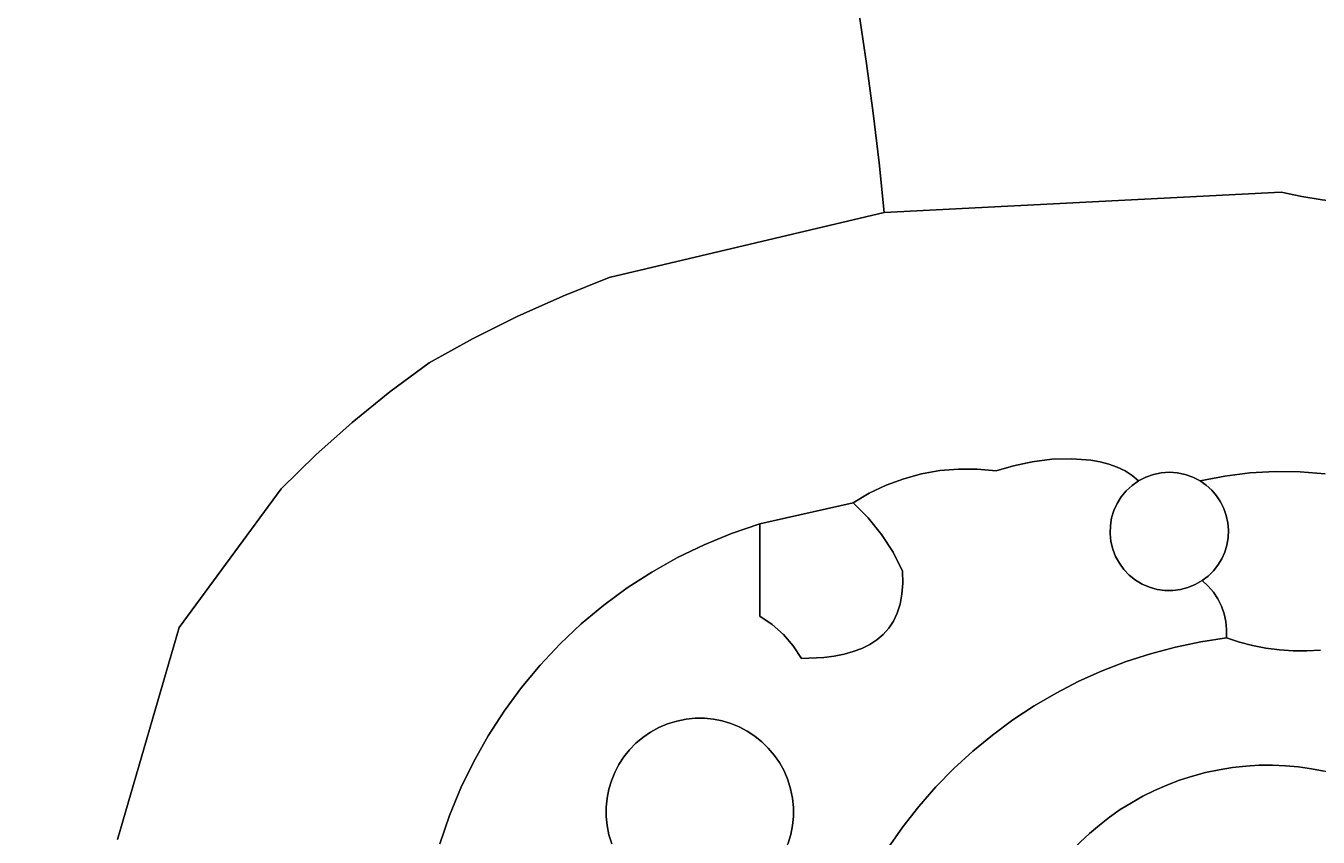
# Model space of a CAD drawing. Header units: inches. Extents: x 36.3 to 71.4, y 17.4 to 61.7.
# Drawn here: x 38.801 to 43.177, y 47.756 to 50.504 of the extents above; entities that cross this region are included whole.
import ezdxf

# ---------------------------------------------------------------- set-up
doc = ezdxf.new("R2010")
doc.units = ezdxf.units.IN
doc.layers.add('SURFACES_FOR_SKETCHUP', color=7, linetype='Continuous')

msp = doc.modelspace()

# ---------------------------------------------------------------- linework, layer by layer
at = {"layer": 'SURFACES_FOR_SKETCHUP'}
for points, invisible_edges in [([(41.623, 50.5437), (41.6478, 50.376), (42.3441, 51.1002)], 10), ([(42.4052, 51.084), (42.3441, 51.1002), (41.6478, 50.376)], 10), ([(42.467, 51.0711), (42.4052, 51.084), (41.6478, 50.376)], 10), ([(41.6478, 50.376), (41.6702, 50.2081), (42.467, 51.0711)], 10), ([(42.5293, 51.0617), (42.467, 51.0711), (41.6702, 50.2081)], 10), ([(43.0526, 49.9405), (42.5293, 51.0617), (41.6702, 50.2081)], 11), ([(42.5293, 51.0617), (43.0526, 49.9405), (42.592, 51.0555)], 3), ([(42.592, 51.0555), (43.0526, 49.9405), (42.655, 51.0528)], 3), ([(42.655, 51.0528), (43.0526, 49.9405), (42.718, 51.0535)], 3), ([(42.718, 51.0535), (43.0526, 49.9405), (42.781, 51.0576)], 3), ([(42.781, 51.0576), (43.0526, 49.9405), (42.8438, 51.065)], 3), ([(43.1216, 49.926), (43.191, 49.9143), (42.8438, 51.065)], 10), ([(43.0526, 49.9405), (43.1216, 49.926), (42.8438, 51.065)], 10), ([(43.8009, 51.065), (42.8438, 51.065), (43.2608, 49.9056)], 10), ([(43.2608, 49.9056), (42.8438, 51.065), (43.191, 49.9143)], 3), ([(38.0619, 50.4748), (39.5091, 50.9689), (37.9967, 50.658)], 3), ([(39.5091, 50.9689), (38.0619, 50.4748), (39.5309, 50.8614)], 3), ([(40.7779, 50.9716), (40.6089, 50.9108), (40.7763, 49.651)], 10), ([(40.7763, 49.651), (41.6478, 50.376), (40.7779, 50.9716)], 11), ([(41.6478, 50.376), (41.623, 50.5437), (40.7779, 50.9716)], 10), ([(40.6089, 50.9108), (40.4382, 50.8548), (40.7763, 49.651)], 10), ([(38.1197, 50.289), (39.5309, 50.8614), (38.0619, 50.4748)], 3), ([(38.1701, 50.1011), (39.5309, 50.8614), (38.1197, 50.289)], 3), ([(38.2052, 50.0062), (39.5309, 50.8614), (38.1701, 50.1011)], 3), ([(38.2467, 49.9004), (39.5309, 50.8614), (38.2052, 50.0062)], 3), ([(38.2903, 49.7872), (39.5309, 50.8614), (38.2467, 49.9004)], 3), ([(39.5309, 50.8614), (38.2903, 49.7872), (39.7415, 50.6788)], 11), ([(40.4382, 50.8548), (40.266, 50.8036), (40.7763, 49.651)], 10), ([(40.266, 50.8036), (40.0924, 50.7572), (40.6193, 49.5886)], 10), ([(40.6193, 49.5886), (40.7763, 49.651), (40.266, 50.8036)], 10), ([(40.0924, 50.7572), (39.9176, 50.7155), (40.4651, 49.5196)], 10), ([(40.4651, 49.5196), (40.6193, 49.5886), (40.0924, 50.7572)], 10), ([(38.3314, 49.6702), (39.7415, 50.6788), (38.2903, 49.7872)], 3), ([(38.3497, 49.6116), (39.7415, 50.6788), (38.3314, 49.6702)], 3), ([(39.7415, 50.6788), (38.3497, 49.6116), (39.906, 49.1607)], 11), ([(39.9176, 50.7155), (39.7415, 50.6788), (40.3141, 49.4441)], 10), ([(40.1663, 49.3622), (40.3141, 49.4441), (39.7415, 50.6788)], 10), ([(40.0337, 49.2645), (40.1663, 49.3622), (39.7415, 50.6788)], 10), ([(40.0337, 49.2645), (39.7415, 50.6788), (39.906, 49.1607)], 3), ([(40.3141, 49.4441), (40.4651, 49.5196), (39.9176, 50.7155)], 10), ([(41.6478, 50.376), (40.7763, 49.651), (41.6702, 50.2081)], 3), ([(41.6702, 50.2081), (40.7763, 49.651), (41.6902, 50.0398)], 3), ([(41.6702, 50.2081), (41.6902, 50.0398), (43.0526, 49.9405)], 10), ([(41.7079, 49.8712), (41.6902, 50.0398), (40.7763, 49.651)], 2), ([(41.6902, 50.0398), (41.7079, 49.8712), (43.0526, 49.9405)], 8), ([(43.0526, 49.9405), (41.7079, 49.8712), (42.343, 49.038)], 10), ([(42.343, 49.038), (42.4081, 49.0328), (43.0526, 49.9405)], 10), ([(42.4081, 49.0328), (42.4392, 49.0272), (43.0526, 49.9405)], 10), ([(42.4392, 49.0272), (42.469, 49.0193), (43.0526, 49.9405)], 10), ([(42.469, 49.0193), (42.6734, 48.992), (43.0526, 49.9405)], 11), ([(42.6734, 48.992), (42.7004, 48.9902), (43.0526, 49.9405)], 10), ([(42.7004, 48.9902), (42.8616, 48.9791), (43.0526, 49.9405)], 11), ([(42.8616, 48.9791), (42.9463, 48.9898), (43.0526, 49.9405)], 10), ([(42.9463, 48.9898), (43.0313, 48.9946), (43.0526, 49.9405)], 10), ([(43.1216, 49.926), (43.0526, 49.9405), (43.0313, 48.9946)], 10), ([(43.191, 49.9143), (43.1216, 49.926), (43.0313, 48.9946)], 10), ([(43.0313, 48.9946), (43.1164, 48.9935), (43.191, 49.9143)], 10), ([(43.2608, 49.9056), (43.191, 49.9143), (43.1164, 48.9935)], 10), ([(43.1164, 48.9935), (43.2011, 48.9866), (43.2608, 49.9056)], 10), ([(41.7079, 49.8712), (40.7763, 49.651), (41.6025, 48.888)], 10), ([(41.6574, 48.9207), (41.7079, 49.8712), (41.6025, 48.888)], 3), ([(41.7146, 48.9481), (41.7079, 49.8712), (41.6574, 48.9207)], 3), ([(42.0231, 49.0025), (42.1455, 49.0139), (41.7079, 49.8712)], 11), ([(41.9597, 49.0029), (42.0231, 49.0025), (41.7079, 49.8712)], 10), ([(42.2094, 49.0274), (41.7079, 49.8712), (42.1455, 49.0139)], 3), ([(41.8967, 48.9976), (41.9597, 49.0029), (41.7079, 49.8712)], 10), ([(41.7146, 48.9481), (41.7738, 48.9701), (41.7079, 49.8712)], 10), ([(41.7738, 48.9701), (41.8346, 48.9867), (41.7079, 49.8712)], 10), ([(41.8346, 48.9867), (41.8967, 48.9976), (41.7079, 49.8712)], 10), ([(42.2094, 49.0274), (42.276, 49.0358), (41.7079, 49.8712)], 10), ([(42.276, 49.0358), (42.343, 49.038), (41.7079, 49.8712)], 10), ([(40.6193, 49.5886), (41.0976, 48.7468), (40.7763, 49.651)], 3), ([(41.2865, 48.8178), (41.6025, 48.888), (40.7763, 49.651)], 10), ([(41.1906, 48.7851), (40.7763, 49.651), (41.0976, 48.7468)], 3), ([(41.1906, 48.7851), (41.2865, 48.8178), (40.7763, 49.651)], 10), ([(38.3657, 49.5533), (39.906, 49.1607), (38.3497, 49.6116)], 3), ([(40.4651, 49.5196), (41.0076, 48.7031), (40.6193, 49.5886)], 3), ([(41.0976, 48.7468), (40.6193, 49.5886), (41.0076, 48.7031)], 3), ([(39.906, 49.1607), (38.3657, 49.5533), (39.7834, 49.0509)], 3), ([(38.3788, 49.496), (39.7834, 49.0509), (38.3657, 49.5533)], 3), ([(40.3141, 49.4441), (40.8375, 48.6003), (40.4651, 49.5196)], 3), ([(40.9208, 48.6542), (40.4651, 49.5196), (40.8375, 48.6003)], 3), ([(41.0076, 48.7031), (40.4651, 49.5196), (40.9208, 48.6542)], 3), ([(38.3885, 49.4401), (39.7834, 49.0509), (38.3788, 49.496)], 3), ([(38.3943, 49.3859), (39.666, 48.9355), (38.3885, 49.4401)], 3), ([(39.7834, 49.0509), (38.3885, 49.4401), (39.666, 48.9355)], 3), ([(40.1663, 49.3622), (40.7578, 48.5417), (40.3141, 49.4441)], 3), ([(40.8375, 48.6003), (40.3141, 49.4441), (40.7578, 48.5417)], 3), ([(38.3955, 49.3341), (39.666, 48.9355), (38.3943, 49.3859)], 3), ([(38.3917, 49.285), (39.666, 48.9355), (38.3955, 49.3341)], 3), ([(40.0337, 49.2645), (40.7578, 48.5417), (40.1663, 49.3622)], 3), ([(38.3822, 49.2392), (39.666, 48.9355), (38.3917, 49.285)], 3), ([(38.3822, 49.2392), (37.9172, 47.4488), (39.1114, 47.7484)], 11), ([(39.3202, 48.4667), (38.3822, 49.2392), (39.1114, 47.7484)], 3), ([(39.3202, 48.4667), (39.666, 48.9355), (38.3822, 49.2392)], 10), ([(39.906, 49.1607), (40.61, 48.4107), (40.0337, 49.2645)], 3), ([(40.6818, 48.4784), (40.0337, 49.2645), (40.61, 48.4107)], 3), ([(40.7578, 48.5417), (40.0337, 49.2645), (40.6818, 48.4784)], 3), ([(39.7834, 49.0509), (40.5423, 48.3388), (39.906, 49.1607)], 3), ([(40.61, 48.4107), (39.906, 49.1607), (40.5423, 48.3388)], 3), ([(39.666, 48.9355), (40.479, 48.2629), (39.7834, 49.0509)], 3), ([(40.5423, 48.3388), (39.7834, 49.0509), (40.479, 48.2629)], 3), ([(42.1455, 49.0139), (42.4728, 48.7843), (42.2094, 49.0274)], 3), ([(42.2094, 49.0274), (42.4736, 48.8113), (42.276, 49.0358)], 3), ([(42.4736, 48.8113), (42.2094, 49.0274), (42.4728, 48.7843)], 3), ([(42.276, 49.0358), (42.478, 48.8376), (42.343, 49.038)], 3), ([(42.478, 48.8376), (42.276, 49.0358), (42.4736, 48.8113)], 3), ([(42.4081, 49.0328), (42.343, 49.038), (42.4857, 48.8628)], 10), ([(42.478, 48.8376), (42.4857, 48.8628), (42.343, 49.038)], 10), ([(42.4392, 49.0272), (42.4081, 49.0328), (42.4966, 48.8867)], 10), ([(42.4857, 48.8628), (42.4966, 48.8867), (42.4081, 49.0328)], 10), ([(42.469, 49.0193), (42.4392, 49.0272), (42.5106, 48.909)], 10), ([(42.4966, 48.8867), (42.5106, 48.909), (42.4392, 49.0272)], 10), ([(42.6734, 48.992), (42.469, 49.0193), (42.6463, 48.9903)], 3), ([(42.4972, 49.0091), (42.6463, 48.9903), (42.469, 49.0193)], 3), ([(42.4972, 49.0091), (42.469, 49.0193), (42.5106, 48.909)], 10), ([(41.8346, 48.9867), (41.7738, 48.9701), (41.6989, 48.7817)], 10), ([(41.6989, 48.7817), (41.7377, 48.7213), (41.8346, 48.9867)], 10), ([(41.7697, 48.6568), (41.9597, 49.0029), (41.7377, 48.7213)], 3), ([(41.8967, 48.9976), (41.7377, 48.7213), (41.9597, 49.0029)], 3), ([(41.8346, 48.9867), (41.7377, 48.7213), (41.8967, 48.9976)], 3), ([(42.0231, 49.0025), (41.9597, 49.0029), (41.7697, 48.6568)], 10), ([(42.0867, 48.9963), (42.0231, 49.0025), (41.7697, 48.6568)], 10), ([(41.7697, 48.6568), (41.7705, 48.616), (42.0867, 48.9963)], 10), ([(41.7705, 48.616), (42.4818, 48.7316), (42.0867, 48.9963)], 11), ([(42.0231, 49.0025), (42.0867, 48.9963), (42.1455, 49.0139)], 8), ([(42.0867, 48.9963), (42.4756, 48.7575), (42.1455, 49.0139)], 3), ([(42.4756, 48.7575), (42.0867, 48.9963), (42.4818, 48.7316)], 3), ([(42.4728, 48.7843), (42.1455, 49.0139), (42.4756, 48.7575)], 3), ([(42.5234, 48.9964), (42.6197, 48.9848), (42.4972, 49.0091)], 3), ([(42.6463, 48.9903), (42.4972, 49.0091), (42.6197, 48.9848)], 3), ([(42.4972, 49.0091), (42.5274, 48.9293), (42.5234, 48.9964)], 3), ([(42.5106, 48.909), (42.5274, 48.9293), (42.4972, 49.0091)], 10), ([(42.569, 48.963), (42.5041, 48.684), (42.6734, 48.992)], 11), ([(42.6734, 48.992), (42.5041, 48.684), (42.6847, 48.5916)], 11), ([(42.5475, 48.981), (42.6197, 48.9848), (42.5234, 48.9964)], 3), ([(42.5475, 48.981), (42.5234, 48.9964), (42.547, 48.9474)], 10), ([(42.547, 48.9474), (42.5234, 48.9964), (42.5274, 48.9293)], 3), ([(42.547, 48.9474), (42.569, 48.963), (42.5475, 48.981)], 8), ([(42.5475, 48.981), (42.5938, 48.9757), (42.6197, 48.9848)], 9), ([(42.5475, 48.981), (42.569, 48.963), (42.5938, 48.9757)], 8), ([(42.6734, 48.992), (42.6463, 48.9903), (42.569, 48.963)], 10), ([(42.569, 48.963), (42.6463, 48.9903), (42.5938, 48.9757)], 3), ([(42.6197, 48.9848), (42.5938, 48.9757), (42.6463, 48.9903)], 2), ([(42.6734, 48.992), (42.7776, 48.9626), (42.7004, 48.9902)], 3), ([(42.7776, 48.9626), (42.6734, 48.992), (42.8468, 48.8914)], 11), ([(42.6734, 48.992), (42.6847, 48.5916), (42.8468, 48.8914)], 11), ([(42.727, 48.9846), (42.8616, 48.9791), (42.7004, 48.9902)], 3), ([(42.727, 48.9846), (42.7004, 48.9902), (42.7529, 48.9755)], 2), ([(42.7776, 48.9626), (42.7529, 48.9755), (42.7004, 48.9902)], 10), ([(42.7529, 48.9755), (42.8616, 48.9791), (42.727, 48.9846)], 3), ([(42.7529, 48.9755), (42.7776, 48.9626), (42.8616, 48.9791)], 8), ([(42.8616, 48.9791), (42.7776, 48.9626), (42.7984, 48.948)], 8), ([(42.8616, 48.9791), (42.7984, 48.948), (42.817, 48.9311)], 9), ([(42.8616, 48.9791), (42.817, 48.9311), (42.8332, 48.9122)], 9), ([(42.8616, 48.9791), (42.8332, 48.9122), (42.8468, 48.8914)], 9), ([(42.8616, 48.9791), (42.8468, 48.8914), (42.9463, 48.9898)], 3), ([(42.8578, 48.8691), (42.9463, 48.9898), (42.8468, 48.8914)], 3), ([(42.866, 48.8456), (42.9463, 48.9898), (42.8578, 48.8691)], 3), ([(43.0313, 48.9946), (42.9463, 48.9898), (42.866, 48.8456)], 10), ([(42.8713, 48.821), (43.0313, 48.9946), (42.866, 48.8456)], 3), ([(42.8723, 48.7703), (42.868, 48.7456), (43.2011, 48.9866)], 10), ([(43.1848, 48.3896), (43.2011, 48.9866), (42.868, 48.7456)], 11), ([(42.8713, 48.821), (42.8734, 48.7957), (43.0313, 48.9946)], 10), ([(43.1164, 48.9935), (42.8723, 48.7703), (43.2011, 48.9866)], 3), ([(42.8734, 48.7957), (42.8723, 48.7703), (43.1164, 48.9935)], 10), ([(43.1164, 48.9935), (43.0313, 48.9946), (42.8734, 48.7957)], 10), ([(39.3202, 48.4667), (40.3665, 48.0998), (39.666, 48.9355)], 3), ([(40.4204, 48.1831), (39.666, 48.9355), (40.3665, 48.0998)], 3), ([(40.479, 48.2629), (39.666, 48.9355), (40.4204, 48.1831)], 3), ([(41.6574, 48.9207), (41.6537, 48.8374), (41.7146, 48.9481)], 3), ([(41.6537, 48.8374), (41.6989, 48.7817), (41.7146, 48.9481)], 10), ([(41.7738, 48.9701), (41.7146, 48.9481), (41.6989, 48.7817)], 10), ([(42.4966, 48.8867), (42.569, 48.963), (42.5106, 48.909)], 3), ([(42.569, 48.963), (42.4966, 48.8867), (42.5041, 48.684)], 11), ([(42.569, 48.963), (42.547, 48.9474), (42.5106, 48.909)], 10), ([(42.5274, 48.9293), (42.5106, 48.909), (42.547, 48.9474)], 2), ([(42.8468, 48.8914), (42.8332, 48.9122), (42.7776, 48.9626)], 10), ([(42.7776, 48.9626), (42.8332, 48.9122), (42.7984, 48.948)], 3), ([(42.817, 48.9311), (42.7984, 48.948), (42.8332, 48.9122)], 2), ([(41.6537, 48.8374), (41.6025, 48.888), (41.2865, 48.8178)], 8), ([(41.6574, 48.9207), (41.6025, 48.888), (41.6537, 48.8374)], 8), ([(42.4966, 48.8867), (42.4857, 48.8628), (42.4728, 48.7843)], 10), ([(42.4728, 48.7843), (42.5041, 48.684), (42.4966, 48.8867)], 11), ([(42.7844, 48.6251), (42.8468, 48.8914), (42.6847, 48.5916)], 11), ([(42.7844, 48.6251), (42.8507, 48.699), (42.8468, 48.8914)], 11), ([(42.8468, 48.8914), (42.8734, 48.7957), (42.8578, 48.8691)], 3), ([(42.8734, 48.7957), (42.8468, 48.8914), (42.8507, 48.699)], 11), ([(42.4728, 48.7843), (42.4857, 48.8628), (42.4736, 48.8113)], 3), ([(42.478, 48.8376), (42.4736, 48.8113), (42.4857, 48.8628)], 2), ([(42.866, 48.8456), (42.8578, 48.8691), (42.8713, 48.821)], 2), ([(42.8734, 48.7957), (42.8713, 48.821), (42.8578, 48.8691)], 10), ([(41.2865, 48.5048), (41.2865, 48.8178), (41.1906, 48.7851)], 8), ([(41.2865, 48.8178), (41.3287, 48.4762), (41.6537, 48.8374)], 11), ([(41.2865, 48.8178), (41.2865, 48.5048), (41.3287, 48.4762)], 8), ([(41.6537, 48.8374), (41.3287, 48.4762), (41.6989, 48.7817)], 3), ([(41.1906, 48.7851), (41.0976, 48.7468), (41.2865, 48.5048)], 10), ([(41.3666, 48.4424), (41.6989, 48.7817), (41.3287, 48.4762)], 3), ([(41.6989, 48.7817), (41.3666, 48.4424), (41.7377, 48.7213)], 3), ([(42.4728, 48.7843), (42.4756, 48.7575), (42.4914, 48.707)], 10), ([(42.5041, 48.684), (42.4728, 48.7843), (42.4914, 48.707)], 3), ([(42.4818, 48.7316), (42.4914, 48.707), (42.4756, 48.7575)], 2), ([(42.8507, 48.699), (42.8608, 48.7217), (42.8734, 48.7957)], 10), ([(42.8734, 48.7957), (42.8608, 48.7217), (42.8723, 48.7703)], 3), ([(42.868, 48.7456), (42.8723, 48.7703), (42.8608, 48.7217)], 2), ([(41.0976, 48.7468), (41.0076, 48.7031), (41.2865, 48.5048)], 10), ([(41.6032, 48.3847), (41.7377, 48.7213), (41.3666, 48.4424)], 11), ([(41.6032, 48.3847), (41.6322, 48.3954), (41.7377, 48.7213)], 10), ([(41.7677, 48.5787), (41.7377, 48.7213), (41.6322, 48.3954)], 11), ([(41.7705, 48.616), (41.7697, 48.6568), (41.7377, 48.7213)], 8), ([(41.7705, 48.616), (41.7377, 48.7213), (41.7677, 48.5787)], 3), ([(42.4818, 48.7316), (41.7705, 48.616), (42.4914, 48.707)], 3), ([(42.8507, 48.699), (43.0464, 48.3902), (42.8608, 48.7217)], 3), ([(42.8608, 48.7217), (43.1386, 48.3869), (42.868, 48.7456)], 3), ([(43.0924, 48.3871), (42.8608, 48.7217), (43.0464, 48.3902)], 3), ([(43.1386, 48.3869), (42.8608, 48.7217), (43.0924, 48.3871)], 3), ([(43.1848, 48.3896), (42.868, 48.7456), (43.1386, 48.3869)], 3), ([(40.9208, 48.6542), (41.2865, 48.5048), (41.0076, 48.7031)], 3), ([(42.4914, 48.707), (41.7705, 48.616), (42.2904, 48.2445)], 11), ([(42.3672, 48.2841), (42.4914, 48.707), (42.2904, 48.2445)], 3), ([(42.4914, 48.707), (42.3672, 48.2841), (42.5041, 48.684)], 3), ([(42.4461, 48.3195), (42.5041, 48.684), (42.3672, 48.2841)], 3), ([(42.5041, 48.684), (42.4461, 48.3195), (42.5196, 48.6628)], 3), ([(42.5041, 48.684), (42.5196, 48.6628), (42.5818, 48.6132)], 10), ([(42.5818, 48.6132), (42.6847, 48.5916), (42.5041, 48.684)], 11), ([(42.8507, 48.699), (42.7844, 48.6251), (42.8379, 48.6777)], 3), ([(42.7844, 48.6251), (42.8046, 48.6405), (42.8379, 48.6777)], 10), ([(42.8225, 48.6581), (42.8379, 48.6777), (42.8046, 48.6405)], 2), ([(42.8225, 48.6581), (42.8227, 48.5856), (42.8379, 48.6777)], 3), ([(42.8377, 48.5629), (42.8379, 48.6777), (42.8227, 48.5856)], 3), ([(42.8498, 48.5386), (42.8507, 48.699), (42.8377, 48.5629)], 3), ([(42.8379, 48.6777), (42.8377, 48.5629), (42.8507, 48.699)], 3), ([(43.0464, 48.3902), (42.8507, 48.699), (42.8498, 48.5386)], 11), ([(40.8375, 48.6003), (41.0366, 48.1559), (40.9208, 48.6542)], 3), ([(41.0679, 48.159), (40.9208, 48.6542), (41.0366, 48.1559)], 3), ([(40.9208, 48.6542), (41.0679, 48.159), (41.2865, 48.5048)], 11), ([(42.5196, 48.6628), (42.4461, 48.3195), (42.5379, 48.6437)], 3), ([(42.5269, 48.3508), (42.5379, 48.6437), (42.4461, 48.3195)], 3), ([(42.5379, 48.6437), (42.5587, 48.6271), (42.5196, 48.6628)], 2), ([(42.5818, 48.6132), (42.5196, 48.6628), (42.5587, 48.6271)], 3), ([(42.5379, 48.6437), (42.5269, 48.3508), (42.5587, 48.6271)], 3), ([(42.5587, 48.6271), (42.5269, 48.3508), (42.5818, 48.6132)], 3), ([(42.6847, 48.5916), (42.7108, 48.5949), (42.7844, 48.6251)], 10), ([(42.7844, 48.6251), (42.7108, 48.5949), (42.761, 48.6116)], 3), ([(42.8049, 48.6064), (42.7844, 48.6251), (42.761, 48.6116)], 8), ([(42.8046, 48.6405), (42.7844, 48.6251), (42.8049, 48.6064)], 8), ([(42.8046, 48.6405), (42.8049, 48.6064), (42.8225, 48.6581)], 3), ([(42.8227, 48.5856), (42.8225, 48.6581), (42.8049, 48.6064)], 3), ([(40.8375, 48.6003), (40.7578, 48.5417), (41.0054, 48.1496)], 10), ([(40.8375, 48.6003), (41.0054, 48.1496), (41.0366, 48.1559)], 9), ([(41.7615, 48.5451), (41.7677, 48.5787), (41.6322, 48.3954)], 10), ([(41.7615, 48.5451), (42.2158, 48.2009), (41.7677, 48.5787)], 3), ([(41.7677, 48.5787), (42.2904, 48.2445), (41.7705, 48.616)], 3), ([(42.2904, 48.2445), (41.7677, 48.5787), (42.2158, 48.2009)], 3), ([(42.6095, 48.3777), (42.5818, 48.6132), (42.5269, 48.3508)], 3), ([(42.5818, 48.6132), (42.6095, 48.3777), (42.6066, 48.6026)], 3), ([(42.5818, 48.6132), (42.6066, 48.6026), (42.6584, 48.5918)], 10), ([(42.6847, 48.5916), (42.5818, 48.6132), (42.6584, 48.5918)], 3), ([(42.6066, 48.6026), (42.6095, 48.3777), (42.6323, 48.5955)], 3), ([(42.6323, 48.5955), (42.6584, 48.5918), (42.6066, 48.6026)], 2), ([(42.6938, 48.4002), (42.6323, 48.5955), (42.6095, 48.3777)], 3), ([(42.6938, 48.4002), (42.6584, 48.5918), (42.6323, 48.5955)], 9), ([(42.6938, 48.4002), (42.6847, 48.5916), (42.6584, 48.5918)], 9), ([(42.6847, 48.5916), (42.6938, 48.4002), (42.7108, 48.5949)], 3), ([(42.6938, 48.4002), (42.7796, 48.4182), (42.7108, 48.5949)], 10), ([(42.7364, 48.6015), (42.761, 48.6116), (42.7108, 48.5949)], 2), ([(42.7108, 48.5949), (42.7796, 48.4182), (42.7364, 48.6015)], 3), ([(42.7364, 48.6015), (42.8227, 48.5856), (42.761, 48.6116)], 3), ([(42.7796, 48.4182), (42.8377, 48.5629), (42.7364, 48.6015)], 11), ([(42.8227, 48.5856), (42.7364, 48.6015), (42.8377, 48.5629)], 3), ([(42.8049, 48.6064), (42.761, 48.6116), (42.8227, 48.5856)], 3), ([(40.7578, 48.5417), (40.6818, 48.4784), (40.9445, 48.1274)], 10), ([(40.9445, 48.1274), (40.9744, 48.14), (40.7578, 48.5417)], 10), ([(40.9744, 48.14), (41.0054, 48.1496), (40.7578, 48.5417)], 10), ([(41.6322, 48.3954), (41.6588, 48.4086), (41.7615, 48.5451)], 10), ([(41.7615, 48.5451), (41.6588, 48.4086), (41.7519, 48.5147)], 3), ([(41.7519, 48.5147), (42.2158, 48.2009), (41.7615, 48.5451)], 3), ([(42.8498, 48.5386), (42.8377, 48.5629), (42.7796, 48.4182)], 10), ([(42.8588, 48.5131), (42.8498, 48.5386), (42.7796, 48.4182)], 10), ([(43.0464, 48.3902), (42.8498, 48.5386), (43.0007, 48.3962)], 3), ([(42.8588, 48.5131), (43.0007, 48.3962), (42.8498, 48.5386)], 3), ([(41.0989, 48.1589), (41.2865, 48.5048), (41.0679, 48.159)], 3), ([(41.1296, 48.1559), (41.2865, 48.5048), (41.0989, 48.1589)], 3), ([(41.1596, 48.1499), (41.2865, 48.5048), (41.1296, 48.1559)], 3), ([(41.2865, 48.5048), (41.1596, 48.1499), (41.3287, 48.4762)], 3), ([(41.683, 48.4242), (41.7519, 48.5147), (41.6588, 48.4086)], 3), ([(41.7519, 48.5147), (41.683, 48.4242), (41.7391, 48.4876)], 3), ([(41.7391, 48.4876), (42.1438, 48.1535), (41.7519, 48.5147)], 3), ([(42.2158, 48.2009), (41.7519, 48.5147), (42.1438, 48.1535)], 3), ([(42.8588, 48.5131), (42.7796, 48.4182), (42.8647, 48.4865)], 3), ([(42.8647, 48.4865), (42.9554, 48.4051), (42.8588, 48.5131)], 3), ([(43.0007, 48.3962), (42.8588, 48.5131), (42.9554, 48.4051)], 3), ([(39.3202, 48.4667), (39.1114, 47.7484), (40.2357, 47.8299)], 10), ([(39.3202, 48.4667), (40.2357, 47.8299), (40.274, 47.923)], 9), ([(39.3202, 48.4667), (40.274, 47.923), (40.3176, 48.013)], 9), ([(39.3202, 48.4667), (40.3176, 48.013), (40.3665, 48.0998)], 9), ([(40.6818, 48.4784), (40.61, 48.4107), (40.9165, 48.112)], 10), ([(40.9165, 48.112), (40.9445, 48.1274), (40.6818, 48.4784)], 10), ([(41.3287, 48.4762), (41.1596, 48.1499), (41.3666, 48.4424)], 3), ([(41.7045, 48.4425), (41.7391, 48.4876), (41.683, 48.4242)], 3), ([(41.7045, 48.4425), (41.7233, 48.4636), (41.7391, 48.4876)], 8), ([(41.7045, 48.4425), (42.0743, 48.1021), (41.7233, 48.4636)], 3), ([(41.7233, 48.4636), (42.0743, 48.1021), (41.7391, 48.4876)], 3), ([(42.1438, 48.1535), (41.7391, 48.4876), (42.0743, 48.1021)], 3), ([(42.8674, 48.4593), (42.8647, 48.4865), (42.7796, 48.4182)], 10), ([(42.7796, 48.4182), (42.8666, 48.4316), (42.8674, 48.4593)], 8), ([(42.9106, 48.4169), (42.9554, 48.4051), (42.8647, 48.4865)], 10), ([(42.8674, 48.4593), (42.9106, 48.4169), (42.8647, 48.4865)], 3), ([(42.8666, 48.4316), (42.9106, 48.4169), (42.8674, 48.4593)], 2), ([(40.61, 48.4107), (40.5423, 48.3388), (40.8669, 48.0743)], 10), ([(40.8669, 48.0743), (40.8906, 48.0943), (40.61, 48.4107)], 10), ([(40.8906, 48.0943), (40.9165, 48.112), (40.61, 48.4107)], 10), ([(41.1888, 48.1411), (41.3666, 48.4424), (41.1596, 48.1499)], 3), ([(41.3666, 48.4424), (41.1888, 48.1411), (41.3997, 48.404)], 3), ([(41.217, 48.1296), (41.3997, 48.404), (41.1888, 48.1411)], 3), ([(41.3997, 48.404), (41.217, 48.1296), (41.4276, 48.3613)], 3), ([(41.3997, 48.404), (41.5386, 48.3697), (41.3666, 48.4424)], 3), ([(41.5719, 48.3761), (41.3666, 48.4424), (41.5386, 48.3697)], 3), ([(41.6032, 48.3847), (41.3666, 48.4424), (41.5719, 48.3761)], 3), ([(41.4276, 48.3613), (41.5034, 48.3651), (41.3997, 48.404)], 2), ([(41.5034, 48.3651), (41.5386, 48.3697), (41.3997, 48.404)], 10), ([(41.6322, 48.3954), (41.9437, 47.9885), (41.6588, 48.4086)], 3), ([(41.6588, 48.4086), (42.0075, 48.0471), (41.683, 48.4242)], 3), ([(42.0075, 48.0471), (41.6588, 48.4086), (41.9437, 47.9885)], 3), ([(41.683, 48.4242), (42.0075, 48.0471), (41.7045, 48.4425)], 3), ([(42.0743, 48.1021), (41.7045, 48.4425), (42.0075, 48.0471)], 3), ([(42.6938, 48.4002), (42.8418, 47.9848), (42.7796, 48.4182)], 3), ([(42.9106, 48.4169), (42.8666, 48.4316), (42.7796, 48.4182)], 8), ([(42.9106, 48.4169), (42.7796, 48.4182), (42.8872, 47.9921)], 11), ([(42.8418, 47.9848), (42.8872, 47.9921), (42.7796, 48.4182)], 10), ([(42.9554, 48.4051), (42.9106, 48.4169), (42.8872, 47.9921)], 10), ([(42.8872, 47.9921), (42.9325, 47.997), (42.9554, 48.4051)], 10), ([(43.0007, 48.3962), (42.9554, 48.4051), (42.9325, 47.997)], 10), ([(41.2439, 48.1155), (41.4276, 48.3613), (41.217, 48.1296)], 3), ([(41.2694, 48.0988), (41.4276, 48.3613), (41.2439, 48.1155)], 3), ([(41.2933, 48.0797), (41.4276, 48.3613), (41.2694, 48.0988)], 3), ([(41.3154, 48.0582), (41.4276, 48.3613), (41.2933, 48.0797)], 3), ([(41.4276, 48.3613), (41.3154, 48.0582), (41.3354, 48.0345)], 9), ([(41.4276, 48.3613), (41.3354, 48.0345), (41.5034, 48.3651)], 3), ([(41.3532, 48.0086), (41.5034, 48.3651), (41.3354, 48.0345)], 3), ([(41.5034, 48.3651), (41.3532, 48.0086), (41.5386, 48.3697)], 3), ([(41.3685, 47.9807), (41.5386, 48.3697), (41.3532, 48.0086)], 3), ([(41.5386, 48.3697), (41.3685, 47.9807), (41.5719, 48.3761)], 3), ([(41.5719, 48.3761), (41.3685, 47.9807), (41.883, 47.9263)], 11), ([(41.6032, 48.3847), (41.5719, 48.3761), (41.883, 47.9263)], 10), ([(41.6032, 48.3847), (41.883, 47.9263), (41.6322, 48.3954)], 3), ([(41.9437, 47.9885), (41.6322, 48.3954), (41.883, 47.9263)], 3), ([(42.5269, 48.3508), (42.7077, 47.949), (42.6095, 48.3777)], 3), ([(42.6095, 48.3777), (42.7515, 47.9631), (42.6938, 48.4002)], 3), ([(42.7515, 47.9631), (42.6095, 48.3777), (42.7077, 47.949)], 3), ([(42.7964, 47.9751), (42.6938, 48.4002), (42.7515, 47.9631)], 3), ([(42.8418, 47.9848), (42.6938, 48.4002), (42.7964, 47.9751)], 3), ([(43.0007, 48.3962), (42.9325, 47.997), (42.9776, 47.9996)], 9), ([(43.0007, 48.3962), (42.9776, 47.9996), (43.0464, 48.3902)], 3), ([(43.0224, 48), (43.0464, 48.3902), (42.9776, 47.9996)], 3), ([(43.0669, 47.9982), (43.0464, 48.3902), (43.0224, 48)], 3), ([(43.0464, 48.3902), (43.0669, 47.9982), (43.0924, 48.3871)], 3), ([(43.111, 47.9942), (43.0924, 48.3871), (43.0669, 47.9982)], 3), ([(43.0924, 48.3871), (43.111, 47.9942), (43.1386, 48.3869)], 3), ([(43.1546, 47.988), (43.1386, 48.3869), (43.111, 47.9942)], 3), ([(43.1386, 48.3869), (43.1546, 47.988), (43.1848, 48.3896)], 3), ([(43.1848, 48.3896), (43.1546, 47.988), (43.2621, 48.3798)], 11), ([(43.2621, 48.3798), (43.1546, 47.988), (43.2944, 48.3674)], 3), ([(43.1977, 47.9797), (43.2944, 48.3674), (43.1546, 47.988)], 3), ([(40.5423, 48.3388), (40.479, 48.2629), (40.8263, 48.0283)], 10), ([(40.8263, 48.0283), (40.8455, 48.0522), (40.5423, 48.3388)], 10), ([(40.8455, 48.0522), (40.8669, 48.0743), (40.5423, 48.3388)], 10), ([(42.3672, 48.2841), (42.5836, 47.8949), (42.4461, 48.3195)], 3), ([(42.4461, 48.3195), (42.6651, 47.9329), (42.5269, 48.3508)], 3), ([(42.6237, 47.9148), (42.4461, 48.3195), (42.5836, 47.8949)], 3), ([(42.6651, 47.9329), (42.4461, 48.3195), (42.6237, 47.9148)], 3), ([(42.7077, 47.949), (42.5269, 48.3508), (42.6651, 47.9329)], 3), ([(42.2904, 48.2445), (42.5448, 47.8731), (42.3672, 48.2841)], 3), ([(42.5836, 47.8949), (42.3672, 48.2841), (42.5448, 47.8731)], 3), ([(40.479, 48.2629), (40.4204, 48.1831), (40.8096, 48.0028)], 10), ([(40.8096, 48.0028), (40.8263, 48.0283), (40.479, 48.2629)], 10), ([(42.2158, 48.2009), (42.5073, 47.8495), (42.2904, 48.2445)], 3), ([(42.5073, 47.8495), (42.5448, 47.8731), (42.2904, 48.2445)], 10), ([(42.1438, 48.1535), (42.4366, 47.7973), (42.2158, 48.2009)], 3), ([(42.5073, 47.8495), (42.2158, 48.2009), (42.4712, 47.8242)], 3), ([(42.4712, 47.8242), (42.2158, 48.2009), (42.4366, 47.7973)], 3), ([(40.4204, 48.1831), (40.3665, 48.0998), (40.784, 47.9476)], 10), ([(40.784, 47.9476), (40.7955, 47.9758), (40.4204, 48.1831)], 10), ([(40.7955, 47.9758), (40.8096, 48.0028), (40.4204, 48.1831)], 10), ([(41.0054, 48.1496), (40.9744, 48.14), (41.1888, 48.1411)], 10), ([(41.217, 48.1296), (41.1888, 48.1411), (40.9744, 48.14)], 10), ([(41.1596, 48.1499), (41.1296, 48.1559), (41.0054, 48.1496)], 10), ([(41.0054, 48.1496), (41.1296, 48.1559), (41.0366, 48.1559)], 3), ([(41.1888, 48.1411), (41.1596, 48.1499), (41.0054, 48.1496)], 10), ([(41.0989, 48.1589), (41.0679, 48.159), (41.0366, 48.1559)], 8), ([(41.0989, 48.1589), (41.0366, 48.1559), (41.1296, 48.1559)], 3), ([(42.0743, 48.1021), (42.4034, 47.7689), (42.1438, 48.1535)], 3), ([(42.4366, 47.7973), (42.1438, 48.1535), (42.4034, 47.7689)], 3), ([(40.3176, 48.013), (40.7692, 47.8884), (40.3665, 48.0998)], 3), ([(40.7752, 47.9184), (40.3665, 48.0998), (40.7692, 47.8884)], 3), ([(40.7752, 47.9184), (40.784, 47.9476), (40.3665, 48.0998)], 10), ([(40.9744, 48.14), (40.7955, 47.9758), (40.7851, 47.7332)], 11), ([(40.7851, 47.7332), (40.9493, 47.5544), (40.9744, 48.14)], 11), ([(40.7955, 47.9758), (40.9744, 48.14), (40.8096, 48.0028)], 3), ([(40.9744, 48.14), (40.9445, 48.1274), (40.8096, 48.0028)], 10), ([(40.8096, 48.0028), (40.9445, 48.1274), (40.8263, 48.0283)], 3), ([(40.8263, 48.0283), (40.9445, 48.1274), (40.8455, 48.0522)], 3), ([(40.9445, 48.1274), (40.9165, 48.112), (40.8455, 48.0522)], 10), ([(40.8669, 48.0743), (40.8455, 48.0522), (40.9165, 48.112)], 10), ([(40.9165, 48.112), (40.8906, 48.0943), (40.8669, 48.0743)], 8), ([(41.3708, 47.7082), (40.9744, 48.14), (40.9493, 47.5544)], 11), ([(40.9744, 48.14), (41.3708, 47.7082), (41.217, 48.1296)], 11), ([(41.217, 48.1296), (41.3811, 47.9508), (41.2439, 48.1155)], 3), ([(41.3811, 47.9508), (41.217, 48.1296), (41.3708, 47.7082)], 11), ([(41.3811, 47.9508), (41.3685, 47.9807), (41.2439, 48.1155)], 10), ([(41.2439, 48.1155), (41.3685, 47.9807), (41.2694, 48.0988)], 3), ([(41.2694, 48.0988), (41.3685, 47.9807), (41.2933, 48.0797)], 3), ([(42.0075, 48.0471), (42.3717, 47.7389), (42.0743, 48.1021)], 3), ([(42.4034, 47.7689), (42.0743, 48.1021), (42.3717, 47.7389)], 3), ([(41.3154, 48.0582), (41.2933, 48.0797), (41.3532, 48.0086)], 10), ([(41.3685, 47.9807), (41.3532, 48.0086), (41.2933, 48.0797)], 10), ([(41.3532, 48.0086), (41.3354, 48.0345), (41.3154, 48.0582)], 8), ([(40.3176, 48.013), (40.274, 47.923), (40.7662, 47.8578)], 10), ([(40.7692, 47.8884), (40.3176, 48.013), (40.7662, 47.8578)], 3), ([(41.9437, 47.9885), (42.3415, 47.7075), (42.0075, 48.0471)], 3), ([(42.3717, 47.7389), (42.0075, 48.0471), (42.3415, 47.7075)], 3), ([(40.7955, 47.9758), (40.784, 47.9476), (40.7851, 47.7332)], 10), ([(41.883, 47.9263), (41.3685, 47.9807), (41.8254, 47.8607)], 3), ([(41.3811, 47.9508), (41.8254, 47.8607), (41.3685, 47.9807)], 3), ([(41.883, 47.9263), (42.2861, 47.6408), (41.9437, 47.9885)], 3), ([(42.3415, 47.7075), (41.9437, 47.9885), (42.2861, 47.6408)], 3), ([(42.2373, 47.5692), (43.8846, 47.3077), (42.7964, 47.9751)], 11), ([(42.2861, 47.6408), (42.2373, 47.5692), (42.7964, 47.9751)], 10), ([(42.7964, 47.9751), (42.7515, 47.9631), (42.2861, 47.6408)], 10), ([(42.8418, 47.9848), (42.7964, 47.9751), (43.4028, 47.9085)], 10), ([(43.4787, 47.8667), (43.4028, 47.9085), (42.7964, 47.9751)], 10), ([(43.4787, 47.8667), (42.7964, 47.9751), (43.8846, 47.3077)], 11), ([(42.8872, 47.9921), (42.8418, 47.9848), (43.3231, 47.9428)], 10), ([(43.4028, 47.9085), (43.3231, 47.9428), (42.8418, 47.9848)], 10), ([(42.9325, 47.997), (42.8872, 47.9921), (43.2402, 47.9694)], 10), ([(43.3231, 47.9428), (43.282, 47.9571), (42.8872, 47.9921)], 10), ([(43.282, 47.9571), (43.2402, 47.9694), (42.8872, 47.9921)], 10), ([(42.9776, 47.9996), (42.9325, 47.997), (43.1977, 47.9797)], 10), ([(43.2402, 47.9694), (43.1977, 47.9797), (42.9325, 47.997)], 10), ([(42.9776, 47.9996), (43.1546, 47.988), (43.0224, 48)], 3), ([(43.1546, 47.988), (42.9776, 47.9996), (43.1977, 47.9797)], 3), ([(43.0669, 47.9982), (43.0224, 48), (43.111, 47.9942)], 2), ([(43.1546, 47.988), (43.111, 47.9942), (43.0224, 48)], 10), ([(40.2357, 47.8299), (40.7693, 47.7955), (40.274, 47.923)], 3), ([(40.7662, 47.8268), (40.274, 47.923), (40.7693, 47.7955)], 3), ([(40.7662, 47.8578), (40.274, 47.923), (40.7662, 47.8268)], 3), ([(40.784, 47.9476), (40.7752, 47.9184), (40.7755, 47.7643)], 10), ([(40.7755, 47.7643), (40.7851, 47.7332), (40.784, 47.9476)], 10), ([(41.3708, 47.7082), (41.3823, 47.7364), (41.3811, 47.9508)], 10), ([(41.3907, 47.9197), (41.8254, 47.8607), (41.3811, 47.9508)], 3), ([(41.3907, 47.9197), (41.3811, 47.9508), (41.3823, 47.7364)], 10), ([(41.8254, 47.8607), (42.2373, 47.5692), (41.883, 47.9263)], 3), ([(42.2861, 47.6408), (41.883, 47.9263), (42.2373, 47.5692)], 3), ([(42.3415, 47.7075), (42.2861, 47.6408), (42.7515, 47.9631)], 10), ([(42.7515, 47.9631), (42.7077, 47.949), (42.3415, 47.7075)], 10), ([(42.3717, 47.7389), (42.3415, 47.7075), (42.7077, 47.949)], 10), ([(42.4034, 47.7689), (42.3717, 47.7389), (42.7077, 47.949)], 10), ([(42.7077, 47.949), (42.6651, 47.9329), (42.4034, 47.7689)], 10), ([(42.4034, 47.7689), (42.6651, 47.9329), (42.4366, 47.7973)], 3), ([(42.6237, 47.9148), (42.4366, 47.7973), (42.6651, 47.9329)], 3), ([(40.7662, 47.8578), (40.7693, 47.7955), (40.7692, 47.8884)], 3), ([(40.7752, 47.9184), (40.7692, 47.8884), (40.7755, 47.7643)], 10), ([(40.7755, 47.7643), (40.7692, 47.8884), (40.7693, 47.7955)], 3), ([(41.3823, 47.7364), (41.3911, 47.7656), (41.3907, 47.9197)], 10), ([(41.397, 47.8885), (41.7713, 47.7918), (41.3907, 47.9197)], 3), ([(41.8254, 47.8607), (41.3907, 47.9197), (41.7713, 47.7918)], 3), ([(41.3911, 47.7656), (41.397, 47.7956), (41.3907, 47.9197)], 10), ([(41.3907, 47.9197), (41.397, 47.7956), (41.397, 47.8885)], 3), ([(41.4001, 47.8572), (41.7713, 47.7918), (41.397, 47.8885)], 3), ([(41.4001, 47.8262), (41.397, 47.8885), (41.397, 47.7956)], 3), ([(41.4001, 47.8262), (41.4001, 47.8572), (41.397, 47.8885)], 8), ([(42.4712, 47.8242), (42.4366, 47.7973), (42.6237, 47.9148)], 10), ([(42.6237, 47.9148), (42.5836, 47.8949), (42.4712, 47.8242)], 10), ([(42.5073, 47.8495), (42.4712, 47.8242), (42.5836, 47.8949)], 10), ([(42.5448, 47.8731), (42.5073, 47.8495), (42.5836, 47.8949)], 2), ([(40.7662, 47.8578), (40.7662, 47.8268), (40.7693, 47.7955)], 8), ([(41.4001, 47.8262), (41.7208, 47.7197), (41.4001, 47.8572)], 3), ([(41.7713, 47.7918), (41.4001, 47.8572), (41.7208, 47.7197)], 3), ([(41.7713, 47.7918), (42.2373, 47.5692), (41.8254, 47.8607)], 3), ([(40.203, 47.7341), (40.2357, 47.8299), (39.1114, 47.7484)], 10), ([(40.203, 47.7341), (40.7755, 47.7643), (40.2357, 47.8299)], 3), ([(40.7693, 47.7955), (40.2357, 47.8299), (40.7755, 47.7643)], 3), ([(41.3911, 47.7656), (41.6933, 47.6595), (41.397, 47.7956)], 3), ([(41.397, 47.7956), (41.7208, 47.7197), (41.4001, 47.8262)], 3), ([(41.7208, 47.7197), (41.397, 47.7956), (41.6933, 47.6595)], 3), ([(41.7208, 47.7197), (42.1956, 47.4933), (41.7713, 47.7918)], 3), ([(42.2373, 47.5692), (41.7713, 47.7918), (42.1956, 47.4933)], 3), ([(40.7755, 47.7643), (40.203, 47.7341), (40.7851, 47.7332)], 3), ([(41.3823, 47.7364), (41.6933, 47.6595), (41.3911, 47.7656)], 3)]:
    msp.add_3dface(points, dxfattribs=dict(at, invisible_edges=invisible_edges))

doc.saveas('drawing.dxf')
